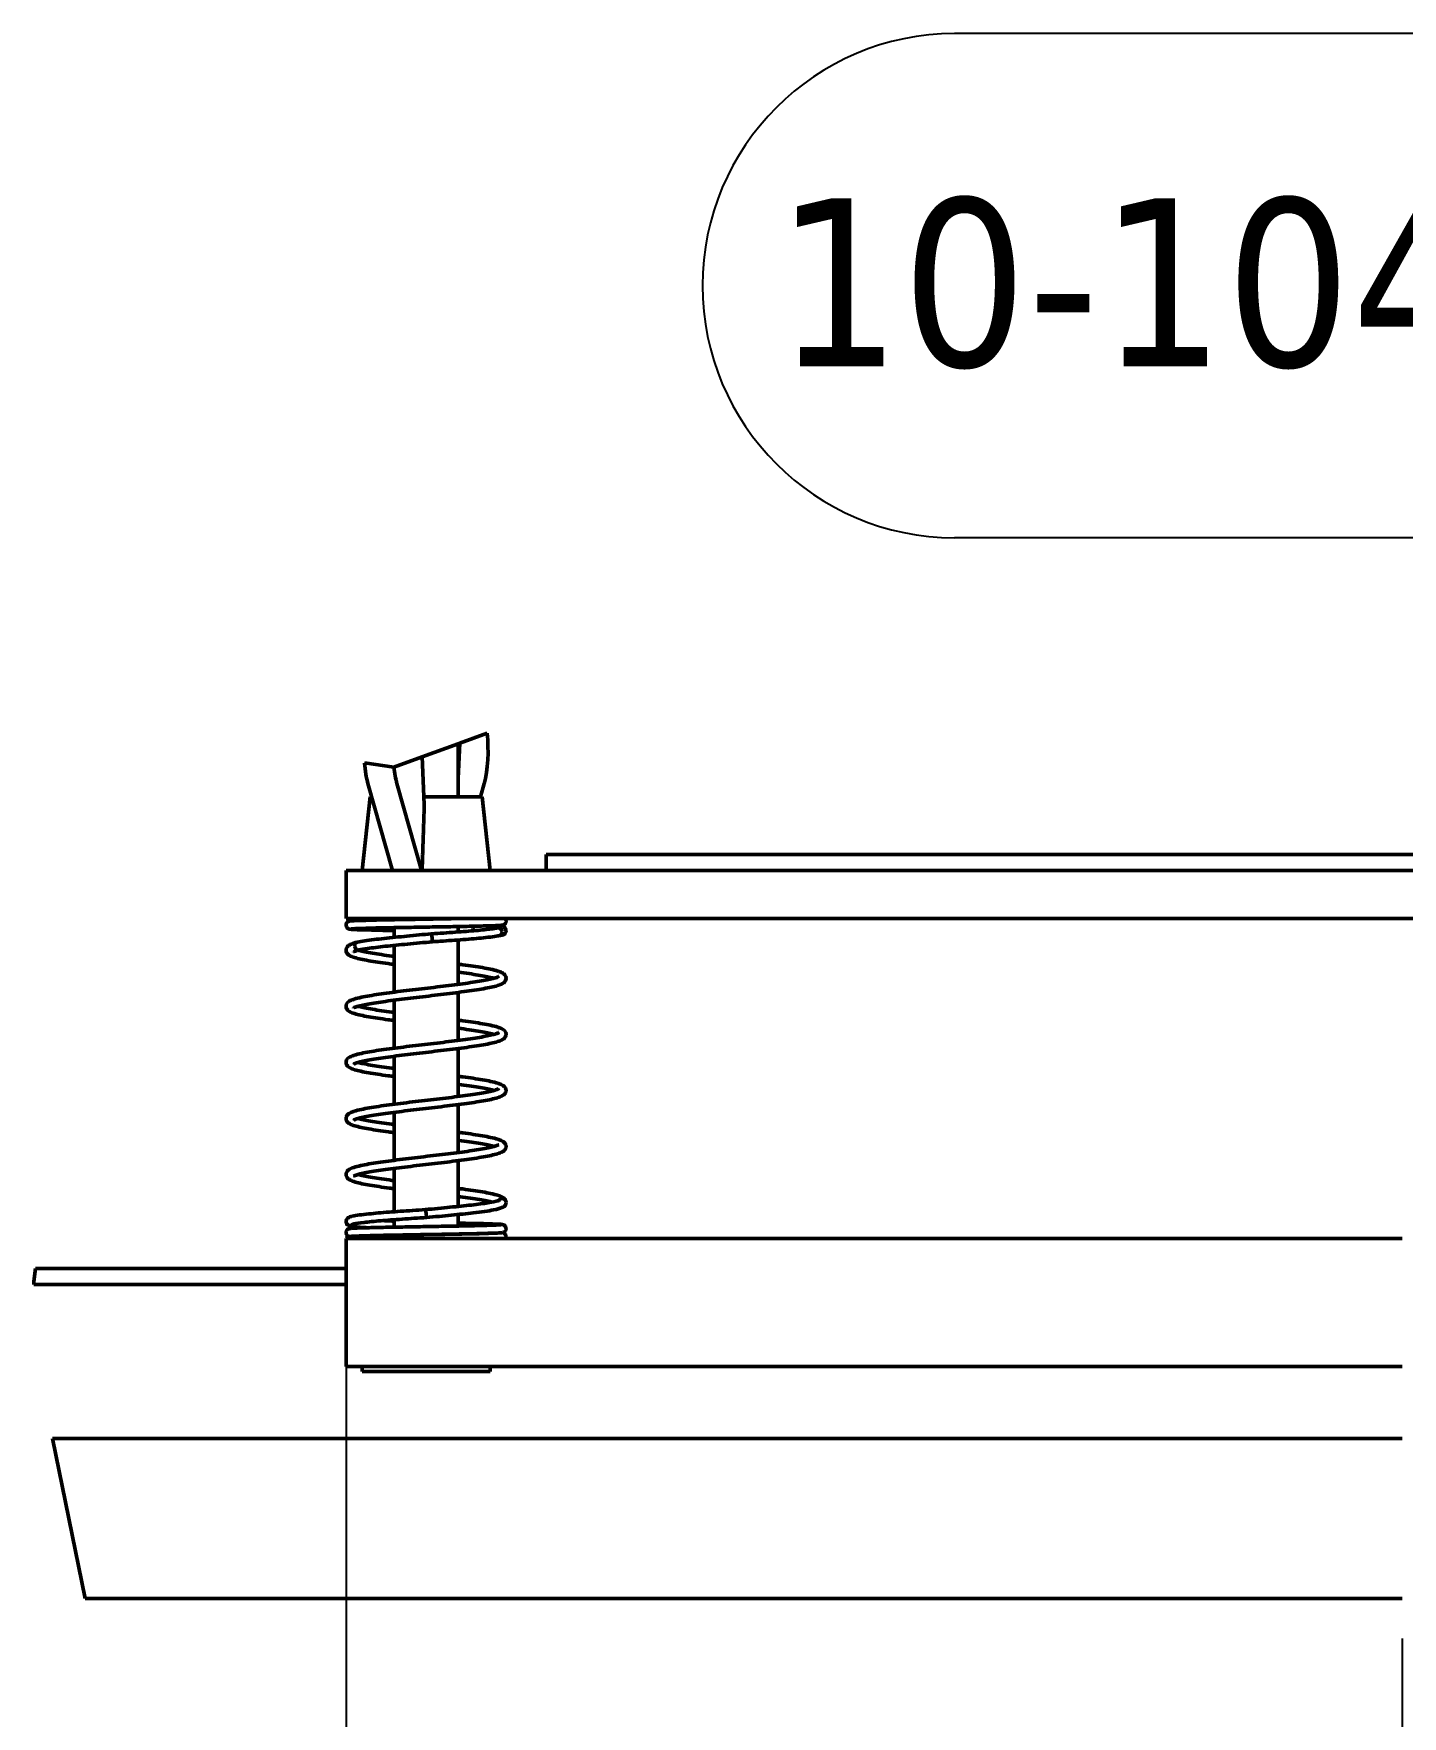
# Model space of a CAD drawing. Header units: millimetres. Extents: x -1346 to 2520, y -2365 to 1874.
# Drawn here: x 705.8 to 876.8, y 190.1 to 400.4 of the extents above; entities that cross this region are included whole.
import ezdxf

# ---------------------------------------------------------------- set-up
doc = ezdxf.new("R2010")
doc.units = ezdxf.units.MM
doc.header["$LTSCALE"] = 6
for name, color, linetype, lineweight in [('Break Line (ISO)', 7, 'Continuous', 50), ('Dimension (ISO)', 7, 'Continuous', 25), ('Symbol (ISO)', 7, 'Continuous', 25), ('Visible (ISO)', 7, 'Continuous', 50)]:
    doc.layers.add(name, color=color, linetype=linetype, lineweight=lineweight)
doc.styles.add('Note Text (ISO)', font='tahoma.ttf')
doc.dimstyles.new('Default (ISO)', dxfattribs={"dimscale": 6, "dimtxt": 3.5, "dimasz": 2.5, "dimexe": 3.175, "dimexo": 0, "dimgap": 0.762, "dimtad": 1, "dimrnd": 1e-08, "dimzin": 0, "dimtxsty": 'Note Text (ISO)', "dimcen": 0.09, "dimdle": 10, "dimclrd": 256, "dimclre": 256, "dimclrt": 256, "dimazin": 0, "dimtfac": 1.001486, "dimtmove": 0, "dimatfit": 3, "dimfxl": 1, "dimtolj": 1, "dimtzin": 0, "dimlwd": -1, "dimlwe": -1, "dimarcsym": 0})

# ---------------------------------------------------------------- blocks, each defined once
blk = doc.blocks.new('*D50')
at = {"layer": 'Defpoints', "color": 0, "transparency": 16777216}
for p in [(744.84, 233.82), (876.84, 199.82), (876.84, 140.86)]:
    blk.add_point(p, dxfattribs=at)
at = {"layer": 'Dimension (ISO)', "transparency": 16777216}
for p, q in [((744.84, 233.82), (744.84, 121.81)), ((876.84, 199.82), (876.84, 121.81)), ((759.84, 140.86), (861.84, 140.86))]:
    blk.add_line(p, q, dxfattribs=at)
for points in [[(759.84, 143.36), (759.84, 138.36), (744.84, 140.86)], [(861.84, 143.36), (861.84, 138.36), (876.84, 140.86)]]:
    blk.add_solid(points, dxfattribs=at)
at = {"layer": 'Dimension (ISO)', "transparency": 16777216, "insert": (796.14, 167.26), "char_height": 21, "attachment_point": 1, "style": 'Note Text (ISO)'}
blk.add_mtext('\\A1;66', dxfattribs=at)
blk = doc.blocks.new('Balloon25')
at = {"layer": 'Symbol (ISO)'}
for p, q in [((146.602, 66.738), (136.815, 66.738)), ((157.829, 42.926), (149.315, 57.003)), ((146.602, 56.238), (136.815, 56.238)), ((158.257, 43.185), (157.402, 42.667)), ((159.123, 40.787), (158.257, 43.185)), ((157.829, 42.926), (159.123, 40.787)), ((157.402, 42.667), (159.123, 40.787))]:
    blk.add_line(p, q, dxfattribs=at)
at = {"layer": 'Symbol (ISO)', "flags": 128}
blk.add_lwpolyline([(157.402, 42.667), (159.123, 40.787), (158.257, 43.185), (157.402, 42.667)], dxfattribs=at)
at = {"layer": 'Symbol (ISO)'}
for centre, start, end in [((136.815, 61.488), 90, 270), ((146.602, 61.488), 270, 90)]:
    blk.add_arc(centre, 5.25, start, end, dxfattribs=at)
blk.add_solid([(157.402, 42.667), (159.123, 40.787), (158.257, 43.185), (157.402, 42.667)], dxfattribs=at)
at = {"layer": 'Symbol (ISO)', "insert": (141.708, 61.525), "char_height": 3.5, "attachment_point": 5, "style": 'Note Text (ISO)'}
blk.add_mtext('10-1045', dxfattribs=at)

msp = doc.modelspace()

# ---------------------------------------------------------------- linework, layer by layer
at = {"layer": 'Break Line (ISO)'}
for p, q in [((758.84, 311.67), (754.34, 310.03)), ((758.84, 311.67), (759.05, 311.74)), ((759.05, 311.74), (762.47, 312.98)), ((750.81, 308.75), (747.15, 309.27)), ((750.83, 308.76), (754.34, 310.03)), ((750.83, 308.76), (750.81, 308.75)), ((705.81, 244.46), (706.05, 246.1)), ((705.84, 244.1), (705.81, 244.46)), ((708.18, 224.82), (712.25, 204.82))]:
    msp.add_line(p, q, dxfattribs=at)
at = {"layer": 'Visible (ISO)'}
for p, q in [((759.05, 311.74), (758.84, 307.33)), ((758.84, 305.02), (758.84, 311.67)), ((754.34, 310.03), (754.62, 304.06)), ((747.84, 305.02), (746.84, 295.82)), ((747.58, 306.69), (750.65, 295.82)), ((748.05, 305.02), (747.84, 305.02)), ((754.28, 295.82), (751.21, 306.69)), ((761.84, 305.02), (754.58, 305.02)), ((761.63, 305.02), (762.1, 306.69)), ((761.84, 305.02), (762.84, 295.82)), ((769.84, 297.82), (1008.49, 297.82)), ((769.84, 295.82), (769.84, 297.82)), ((744.84, 295.82), (1009.12, 295.82)), ((744.84, 289.82), (744.84, 295.82)), ((744.84, 289.82), (1011.01, 289.82)), ((750.84, 289.68), (750.84, 289.82)), ((750.84, 287.47), (750.84, 288.68)), ((758.84, 289.82), (758.84, 289.82)), ((758.84, 288.15), (758.84, 288.82)), ((750.84, 280.63), (750.84, 286.47)), ((758.84, 281.6), (758.84, 287.14)), ((758.84, 274.59), (758.84, 280.59)), ((750.84, 273.62), (750.84, 279.62)), ((758.84, 267.58), (758.84, 273.58)), ((750.84, 266.61), (750.84, 272.61)), ((750.84, 259.6), (750.84, 265.6)), ((758.84, 260.57), (758.84, 266.57)), ((758.84, 253.84), (758.84, 259.56)), ((750.84, 253.18), (750.84, 258.59)), ((754.84, 252.95), (754.78, 253.45)), ((754.9, 252.46), (754.84, 252.95)), ((758.84, 251.39), (758.84, 252.83)), ((750.84, 251.25), (750.84, 252.17)), ((758.84, 250.38), (758.84, 250.4)), ((744.84, 249.82), (876.84, 249.82)), ((744.84, 233.82), (744.84, 249.82)), ((750.84, 250.24), (750.84, 250.26)), ((744.84, 246.1), (706.05, 246.1)), ((705.84, 244.1), (744.84, 244.1)), ((744.84, 233.82), (876.84, 233.82)), ((746.84, 233.22), (746.84, 233.82)), ((762.84, 233.22), (762.84, 233.82)), ((762.84, 233.22), (746.84, 233.22)), ((876.84, 224.82), (708.18, 224.82)), ((876.84, 204.82), (712.25, 204.82))]:
    msp.add_line(p, q, dxfattribs=at)
for centre, major_axis, ratio, start_param, end_param in [((760.81, 310.82), (0, 6), 0.296638, 3.951376, 5.080563), ((748.87, 310.82), (0, -6), 0.296638, 4.973767, 5.473402), ((752.5, 310.82), (0, 6), 0.296638, 1.922123, 2.331809), ((750.55, 289.83), (0.065, 0.496), 0.44813, 1.643462, 1.958282), ((750.55, 288.82), (-0.065, -0.496), 0.44813, 0.050291, 0.050349), ((750.55, 289.83), (-0.065, -0.496), 0.44813, 1.318296, 1.615897), ((761.03, 288.64), (-0.076, -0.494), 0.647372, 4.81227, 5.559957), ((761.03, 288.64), (-0.076, -0.494), 0.647372, 4.339407, 4.81227), ((763.87, 288.17), (-0.176, 0.468), 0.943607, 4.371201, 6.141776), ((763.87, 288.17), (0.176, -0.468), 0.943607, 6.144804, 7.512794), ((746.36, 286.38), (-0.126, 0.484), 0.886332, 6.236728, 7.627333), ((746.36, 286.38), (0.126, -0.484), 0.886332, 4.485741, 6.235847), ((755.56, 287.42), (-0.058, 0.497), 0.074834, 4.703579, 6.281317), ((755.56, 287.42), (0.058, -0.497), 0.074834, 6.281318, 7.845172), ((764.34, 254.33), (0.5, 0), 0.993179, 0, 2.565829), ((745.34, 251.95), (-0.5, 0), 0.993179, 0, 2.381896)]:
    msp.add_ellipse(centre, major_axis=major_axis, ratio=ratio, start_param=start_param, end_param=end_param, dxfattribs=at)
msp.add_rational_spline([(754.62, 304.06), (754.5, 300.2), (754.35, 295.82)], [1.0004735734, 1.00211729304, 1], degree=2, dxfattribs=at)
for points, knots in [([(750.5, 288.33), (749.58, 288.34), (748.74, 288.36), (747.31, 288.4), (746.72, 288.41), (745.82, 288.45), (745.54, 288.46), (745.33, 288.49), (745.3, 288.49), (745.25, 288.5), (745.23, 288.51), (745.17, 288.53), (745.15, 288.54), (745.1, 288.56), (745.08, 288.57), (745.03, 288.61), (744.99, 288.64), (744.94, 288.71), (744.91, 288.75), (744.87, 288.84), (744.85, 288.89), (744.84, 288.99), (744.84, 289.05), (744.86, 289.16), (744.88, 289.21), (744.94, 289.3), (744.97, 289.34), (745.04, 289.4), (745.07, 289.42), (745.13, 289.45), (745.15, 289.46), (745.2, 289.48), (745.21, 289.49), (745.26, 289.5), (745.29, 289.5), (745.38, 289.52), (745.45, 289.53), (745.84, 289.55), (746.34, 289.57), (747.63, 289.61), (748.38, 289.63), (750.05, 289.67), (750.98, 289.68), (752.9, 289.72), (753.93, 289.73), (755.95, 289.77), (756.97, 289.79), (758.32, 289.81), (758.7, 289.82), (759.07, 289.82)], [0, 0, 0, 0, 0.15433, 0.15433, 0.306046, 0.306046, 0.458799, 0.458799, 0.480772, 0.480772, 0.497279, 0.497279, 0.505881, 0.505881, 0.511725, 0.511725, 0.519523, 0.519523, 0.527219, 0.527219, 0.535562, 0.535562, 0.544241, 0.544241, 0.552934, 0.552934, 0.56155, 0.56155, 0.569493, 0.569493, 0.577179, 0.577179, 0.586844, 0.586844, 0.606567, 0.606567, 0.665661, 0.665661, 0.845796, 0.845796, 1.002937, 1.002937, 1.154934, 1.154934, 1.306575, 1.306575, 1.458032, 1.458032, 1.520427, 1.520427, 1.520427, 1.520427]), ([(764.72, 289.82), (764.76, 289.79), (764.78, 289.74), (764.82, 289.64), (764.84, 289.59), (764.84, 289.48), (764.84, 289.43), (764.81, 289.32), (764.79, 289.27), (764.73, 289.18), (764.69, 289.15), (764.63, 289.09), (764.59, 289.07), (764.54, 289.04), (764.52, 289.04), (764.48, 289.02), (764.46, 289.01), (764.41, 289), (764.38, 289), (764.28, 288.98), (764.19, 288.97), (763.9, 288.96), (763.66, 288.94), (762.88, 288.91), (762.22, 288.9), (760.72, 288.86), (759.86, 288.84), (758.03, 288.81), (757.04, 288.79), (755.03, 288.76), (753.99, 288.74), (752.01, 288.71), (751.04, 288.69), (749.29, 288.66), (748.48, 288.64), (747.13, 288.6), (746.57, 288.59), (745.97, 288.56), (745.81, 288.55), (745.6, 288.54), (745.53, 288.53), (745.48, 288.53), (745.47, 288.53), (745.47, 288.53)], [0, 0, 0, 0, 0.008425, 0.008425, 0.016801, 0.016801, 0.025493, 0.025493, 0.034185, 0.034185, 0.042751, 0.042751, 0.05051, 0.05051, 0.057905, 0.057905, 0.068325, 0.068325, 0.0905, 0.0905, 0.15698, 0.15698, 0.257133, 0.257133, 0.418164, 0.418164, 0.570717, 0.570717, 0.722485, 0.722485, 0.874007, 0.874007, 1.025388, 1.025388, 1.176618, 1.176618, 1.32754, 1.32754, 1.401589, 1.401589, 1.459698, 1.459698, 1.479318, 1.479318, 1.479318, 1.479318]), ([(755.5, 287.91), (756.52, 287.98), (757.55, 288.05), (759.43, 288.19), (760.3, 288.26), (761.81, 288.39), (762.46, 288.46), (763.29, 288.57), (763.56, 288.61), (763.75, 288.65)], [0, 0, 0, 0, 0.154617, 0.154617, 0.3061472, 0.3061472, 0.456894, 0.456894, 0.5567375, 0.5567375, 0.5567375, 0.5567375]), ([(763.68, 288.95), (763.91, 288.92), (764.09, 288.89), (764.31, 288.85), (764.38, 288.83), (764.5, 288.79), (764.56, 288.77), (764.66, 288.68), (764.69, 288.66), (764.74, 288.6), (764.77, 288.57), (764.82, 288.46), (764.84, 288.39), (764.84, 288.26), (764.83, 288.19), (764.79, 288.07), (764.76, 288.01), (764.69, 287.93), (764.66, 287.9), (764.59, 287.84), (764.55, 287.82), (764.47, 287.78), (764.42, 287.77), (764.26, 287.72), (764.13, 287.7), (763.96, 287.68)], [0.2214052, 0.2214052, 0.2214052, 0.2214052, 0.3095684, 0.3095684, 0.3526625, 0.3526625, 0.3851311, 0.3851311, 0.3944366, 0.3944366, 0.4042261, 0.4042261, 0.4178715, 0.4178715, 0.4304957, 0.4304957, 0.443168, 0.443168, 0.4562148, 0.4562148, 0.4722526, 0.4722526, 0.5014347, 0.5014347, 0.5785705, 0.5785705, 0.5785705, 0.5785705]), ([(763.79, 288.66), (763.92, 288.68), (764.02, 288.7), (764.09, 288.71), (764.11, 288.72), (764.11, 288.72)], [0, 0, 0, 0, 0.06724242, 0.06724242, 0.09310634, 0.09310634, 0.09310634, 0.09310634]), ([(750.84, 284.09), (750.59, 284.12), (750.34, 284.16), (749.64, 284.25), (749.21, 284.31), (748.4, 284.43), (748.02, 284.49), (747.32, 284.62), (746.99, 284.68), (746.4, 284.81), (746.14, 284.88), (745.66, 285.02), (745.46, 285.1), (745.17, 285.27), (745.07, 285.34), (744.93, 285.53), (744.88, 285.61), (744.83, 285.85), (744.85, 286.01), (744.96, 286.26), (745.04, 286.34), (745.23, 286.5), (745.34, 286.56), (745.68, 286.71), (745.93, 286.79), (746.24, 286.87)], [27.130733, 27.130733, 27.130733, 27.130733, 27.218866, 27.218866, 27.381413, 27.381413, 27.545061, 27.545061, 27.710939, 27.710939, 27.882333, 27.882333, 28.072794, 28.072794, 28.185218, 28.185218, 28.247277, 28.247277, 28.326982, 28.326982, 28.417348, 28.417348, 28.537787, 28.537787, 28.742452, 28.742452, 28.742452, 28.742452]), ([(746.26, 286.87), (746.79, 286.98), (747.5, 287.09), (749.12, 287.29), (750.03, 287.39), (751.94, 287.58), (752.96, 287.68), (754.48, 287.82), (754.99, 287.87), (755.5, 287.91)], [0, 0, 0, 0, 0.1713291, 0.1713291, 0.3308499, 0.3308499, 0.4852635, 0.4852635, 0.5614455, 0.5614455, 0.5614455, 0.5614455]), ([(755.61, 286.92), (754.59, 286.82), (753.53, 286.73), (751.55, 286.54), (750.6, 286.45), (748.91, 286.26), (748.14, 286.17), (747.11, 286.01), (746.75, 285.95), (746.47, 285.9)], [0, 0, 0, 0, 0.1555268, 0.1555268, 0.3078696, 0.3078696, 0.4594052, 0.4594052, 0.5579748, 0.5579748, 0.5579748, 0.5579748]), ([(763.98, 287.68), (763.54, 287.59), (762.87, 287.5), (761.29, 287.34), (760.43, 287.26), (758.58, 287.12), (757.59, 287.05), (756.27, 286.96), (755.94, 286.94), (755.61, 286.92)], [0, 0, 0, 0, 0.1944672, 0.1944672, 0.3571737, 0.3571737, 0.5108808, 0.5108808, 0.5601082, 0.5601082, 0.5601082, 0.5601082]), ([(745.76, 285.64), (745.76, 285.63), (745.79, 285.66), (745.92, 285.72), (746.01, 285.76), (746.22, 285.83), (746.34, 285.86), (746.48, 285.9)], [28.4150393, 28.4150393, 28.4150393, 28.4150393, 28.5300865, 28.5300865, 28.6362692, 28.6362692, 28.7399458, 28.7399458, 28.7399458, 28.7399458]), ([(745.76, 278.63), (745.76, 278.63), (745.79, 278.66), (745.92, 278.72), (746.01, 278.75), (746.26, 278.83), (746.43, 278.88), (746.84, 278.98), (747.09, 279.03), (747.66, 279.14), (747.98, 279.2), (748.68, 279.32), (749.07, 279.37), (749.88, 279.49), (750.32, 279.55), (751.22, 279.67), (751.7, 279.73), (752.67, 279.85), (753.16, 279.91), (754.17, 280.02), (754.68, 280.08), (755.7, 280.2), (756.21, 280.26), (757.21, 280.38), (757.71, 280.44), (758.67, 280.56), (759.14, 280.63), (760.04, 280.75), (760.47, 280.81), (761.28, 280.93), (761.66, 280.99), (762.37, 281.12), (762.69, 281.18), (763.28, 281.31), (763.54, 281.37), (764.02, 281.52), (764.22, 281.6), (764.51, 281.76), (764.61, 281.83), (764.75, 282.02), (764.8, 282.11), (764.86, 282.35), (764.84, 282.51), (764.73, 282.75), (764.64, 282.84), (764.45, 282.99), (764.34, 283.05), (764.09, 283.16), (763.96, 283.21), (763.55, 283.34), (763.26, 283.42), (762.61, 283.55), (762.27, 283.62), (761.54, 283.75), (761.15, 283.81), (760.32, 283.93), (759.88, 283.99), (759.23, 284.08), (759.04, 284.1), (758.84, 284.13)], [22.131854, 22.131854, 22.131854, 22.131854, 22.246901, 22.246901, 22.357132, 22.357132, 22.4917, 22.4917, 22.640018, 22.640018, 22.794705, 22.794705, 22.952342, 22.952342, 23.111461, 23.111461, 23.271409, 23.271409, 23.431875, 23.431875, 23.592715, 23.592715, 23.753874, 23.753874, 23.915366, 23.915366, 24.077279, 24.077279, 24.239826, 24.239826, 24.403474, 24.403474, 24.569352, 24.569352, 24.740746, 24.740746, 24.931208, 24.931208, 25.043628, 25.043628, 25.105685, 25.105685, 25.18539, 25.18539, 25.275757, 25.275757, 25.396197, 25.396197, 25.515888, 25.515888, 25.708306, 25.708306, 25.879073, 25.879073, 26.044628, 26.044628, 26.208108, 26.208108, 26.276342, 26.276342, 26.276342, 26.276342]), ([(750.84, 285.1), (750.75, 285.11), (750.67, 285.12), (750.13, 285.19), (749.7, 285.25), (748.89, 285.37), (748.51, 285.43), (747.82, 285.54), (747.5, 285.6), (746.94, 285.71), (746.7, 285.77), (746.44, 285.84), (746.39, 285.85), (746.35, 285.86)], [27.1456303, 27.1456303, 27.1456303, 27.1456303, 27.1761766, 27.1761766, 27.3360329, 27.3360329, 27.4949909, 27.4949909, 27.6522975, 27.6522975, 27.8061917, 27.8061917, 27.842655, 27.842655, 27.842655, 27.842655]), ([(750.84, 277.08), (750.59, 277.12), (750.34, 277.15), (749.64, 277.24), (749.21, 277.3), (748.4, 277.43), (748.02, 277.49), (747.32, 277.61), (746.99, 277.67), (746.4, 277.8), (746.14, 277.87), (745.66, 278.02), (745.46, 278.09), (745.17, 278.26), (745.07, 278.33), (744.93, 278.52), (744.88, 278.61), (744.83, 278.85), (744.85, 279), (744.96, 279.25), (745.04, 279.33), (745.23, 279.49), (745.34, 279.55), (745.59, 279.66), (745.72, 279.71), (746.13, 279.84), (746.42, 279.91), (747.07, 280.05), (747.41, 280.12), (748.14, 280.24), (748.53, 280.3), (749.36, 280.43), (749.8, 280.49), (750.71, 280.61), (751.19, 280.67), (752.16, 280.79), (752.66, 280.85), (753.67, 280.97), (754.18, 281.03), (755.2, 281.15), (755.71, 281.21), (756.72, 281.33), (757.21, 281.39), (758.18, 281.51), (758.65, 281.57), (759.55, 281.69), (759.98, 281.75), (760.79, 281.87), (761.17, 281.92), (761.86, 282.04), (762.18, 282.1), (762.74, 282.21), (762.98, 282.27), (763.39, 282.37), (763.55, 282.42), (763.79, 282.51), (763.86, 282.55), (763.92, 282.58), (763.93, 282.59), (763.93, 282.59)], [20.847548, 20.847548, 20.847548, 20.847548, 20.935632, 20.935632, 21.098179, 21.098179, 21.261826, 21.261826, 21.427703, 21.427703, 21.599094, 21.599094, 21.789544, 21.789544, 21.902013, 21.902013, 21.964084, 21.964084, 22.043791, 22.043791, 22.134155, 22.134155, 22.254581, 22.254581, 22.374277, 22.374277, 22.566699, 22.566699, 22.737467, 22.737467, 22.903022, 22.903022, 23.066503, 23.066503, 23.228954, 23.228954, 23.390806, 23.390806, 23.552252, 23.552252, 23.713369, 23.713369, 23.874164, 23.874164, 24.034571, 24.034571, 24.194428, 24.194428, 24.353386, 24.353386, 24.510693, 24.510693, 24.664587, 24.664587, 24.810589, 24.810589, 24.937389, 24.937389, 24.992036, 24.992036, 24.992036, 24.992036]), ([(763.33, 282.36), (763.25, 282.38), (763.16, 282.41), (762.84, 282.48), (762.59, 282.54), (762.02, 282.65), (761.7, 282.7), (761, 282.82), (760.62, 282.88), (759.8, 282.99), (759.36, 283.05), (758.89, 283.11), (758.86, 283.12), (758.84, 283.12)], [25.5644276, 25.5644276, 25.5644276, 25.5644276, 25.6332877, 25.6332877, 25.7816053, 25.7816053, 25.9362924, 25.9362924, 26.0939288, 26.0939288, 26.2530486, 26.2530486, 26.261445, 26.261445, 26.261445, 26.261445]), ([(750.84, 278.09), (750.75, 278.1), (750.67, 278.11), (750.13, 278.18), (749.7, 278.24), (748.89, 278.36), (748.51, 278.42), (747.82, 278.54), (747.5, 278.59), (746.94, 278.71), (746.7, 278.76), (746.44, 278.83), (746.39, 278.84), (746.35, 278.85)], [20.862445, 20.862445, 20.862445, 20.862445, 20.8929917, 20.8929917, 21.052848, 21.052848, 21.2118061, 21.2118061, 21.3691127, 21.3691127, 21.5230069, 21.5230069, 21.5594614, 21.5594614, 21.5594614, 21.5594614]), ([(750.84, 270.08), (750.59, 270.11), (750.34, 270.14), (749.65, 270.23), (749.22, 270.3), (748.41, 270.42), (748.02, 270.48), (747.32, 270.6), (746.99, 270.67), (746.41, 270.8), (746.14, 270.86), (745.67, 271.01), (745.46, 271.08), (745.18, 271.25), (745.07, 271.32), (744.93, 271.51), (744.88, 271.6), (744.83, 271.84), (744.85, 271.99), (744.96, 272.24), (745.04, 272.33), (745.23, 272.48), (745.34, 272.54), (745.59, 272.65), (745.72, 272.7), (746.13, 272.83), (746.42, 272.9), (747.07, 273.04), (747.41, 273.11), (748.14, 273.23), (748.53, 273.3), (749.36, 273.42), (749.8, 273.48), (750.71, 273.6), (751.19, 273.66), (752.16, 273.78), (752.66, 273.84), (753.67, 273.96), (754.18, 274.02), (755.2, 274.14), (755.71, 274.2), (756.72, 274.32), (757.21, 274.38), (758.18, 274.5), (758.65, 274.56), (759.55, 274.68), (759.98, 274.74), (760.79, 274.86), (761.17, 274.92), (761.86, 275.03), (762.18, 275.09), (762.74, 275.2), (762.98, 275.26), (763.39, 275.36), (763.55, 275.41), (763.79, 275.5), (763.86, 275.54), (763.92, 275.57), (763.93, 275.58), (763.93, 275.58)], [14.564363, 14.564363, 14.564363, 14.564363, 14.65195, 14.65195, 14.814494, 14.814494, 14.978137, 14.978137, 15.144004, 15.144004, 15.315368, 15.315368, 15.505703, 15.505703, 15.618615, 15.618615, 15.680827, 15.680827, 15.760553, 15.760553, 15.850885, 15.850885, 15.971178, 15.971178, 16.090924, 16.090924, 16.283385, 16.283385, 16.454159, 16.454159, 16.619716, 16.619716, 16.783198, 16.783198, 16.94565, 16.94565, 17.107502, 17.107502, 17.268948, 17.268948, 17.430066, 17.430066, 17.590861, 17.590861, 17.751268, 17.751268, 17.911125, 17.911125, 18.070084, 18.070084, 18.227393, 18.227393, 18.381291, 18.381291, 18.527301, 18.527301, 18.654122, 18.654122, 18.708851, 18.708851, 18.708851, 18.708851]), ([(745.76, 271.62), (745.76, 271.62), (745.79, 271.65), (745.92, 271.71), (746.01, 271.74), (746.26, 271.82), (746.43, 271.87), (746.84, 271.97), (747.09, 272.03), (747.66, 272.14), (747.98, 272.19), (748.68, 272.31), (749.07, 272.37), (749.88, 272.48), (750.32, 272.54), (751.22, 272.66), (751.7, 272.72), (752.67, 272.84), (753.16, 272.9), (754.17, 273.02), (754.68, 273.08), (755.7, 273.2), (756.21, 273.26), (757.21, 273.38), (757.71, 273.44), (758.67, 273.56), (759.14, 273.62), (760.04, 273.74), (760.47, 273.8), (761.28, 273.92), (761.66, 273.98), (762.37, 274.11), (762.69, 274.17), (763.28, 274.3), (763.54, 274.37), (764.02, 274.51), (764.22, 274.59), (764.51, 274.76), (764.61, 274.83), (764.75, 275.02), (764.8, 275.1), (764.86, 275.34), (764.84, 275.5), (764.73, 275.74), (764.64, 275.83), (764.45, 275.98), (764.34, 276.04), (764.09, 276.16), (763.96, 276.21), (763.55, 276.33), (763.26, 276.41), (762.61, 276.55), (762.27, 276.61), (761.54, 276.74), (761.15, 276.8), (760.32, 276.92), (759.88, 276.98), (759.23, 277.07), (759.04, 277.1), (758.84, 277.12)], [15.848669, 15.848669, 15.848669, 15.848669, 15.963717, 15.963717, 16.073948, 16.073948, 16.208516, 16.208516, 16.356834, 16.356834, 16.511522, 16.511522, 16.669158, 16.669158, 16.828278, 16.828278, 16.988226, 16.988226, 17.148692, 17.148692, 17.309531, 17.309531, 17.47069, 17.47069, 17.632182, 17.632182, 17.794096, 17.794096, 17.956643, 17.956643, 18.120291, 18.120291, 18.286169, 18.286169, 18.457563, 18.457563, 18.648025, 18.648025, 18.760444, 18.760444, 18.8225, 18.8225, 18.902205, 18.902205, 18.992572, 18.992572, 19.113013, 19.113013, 19.232703, 19.232703, 19.425121, 19.425121, 19.595888, 19.595888, 19.761443, 19.761443, 19.924923, 19.924923, 19.993156, 19.993156, 19.993156, 19.993156]), ([(763.33, 275.35), (763.25, 275.37), (763.16, 275.4), (762.84, 275.48), (762.59, 275.53), (762.03, 275.64), (761.7, 275.7), (761, 275.81), (760.62, 275.87), (759.8, 275.99), (759.36, 276.05), (758.89, 276.11), (758.86, 276.11), (758.84, 276.11)], [19.2812424, 19.2812424, 19.2812424, 19.2812424, 19.3500593, 19.3500593, 19.4983741, 19.4983741, 19.6530599, 19.6530599, 19.8106958, 19.8106958, 19.9698153, 19.9698153, 19.9782597, 19.9782597, 19.9782597, 19.9782597]), ([(750.84, 271.08), (750.75, 271.1), (750.67, 271.11), (750.13, 271.18), (749.7, 271.24), (748.89, 271.35), (748.51, 271.41), (747.82, 271.53), (747.5, 271.59), (746.94, 271.7), (746.7, 271.75), (746.44, 271.82), (746.39, 271.83), (746.35, 271.85)], [14.5792597, 14.5792597, 14.5792597, 14.5792597, 14.6098111, 14.6098111, 14.7696674, 14.7696674, 14.9286254, 14.9286254, 15.085932, 15.085932, 15.239826, 15.239826, 15.2762761, 15.2762761, 15.2762761, 15.2762761]), ([(745.76, 264.61), (745.76, 264.61), (745.79, 264.64), (745.92, 264.7), (746.01, 264.74), (746.26, 264.82), (746.43, 264.86), (746.84, 264.96), (747.09, 265.02), (747.66, 265.13), (747.98, 265.19), (748.68, 265.3), (749.07, 265.36), (749.88, 265.48), (750.32, 265.53), (751.22, 265.65), (751.7, 265.71), (752.67, 265.83), (753.16, 265.89), (754.17, 266.01), (754.68, 266.07), (755.7, 266.19), (756.21, 266.25), (757.22, 266.37), (757.71, 266.43), (758.67, 266.55), (759.14, 266.61), (760.04, 266.73), (760.47, 266.79), (761.28, 266.91), (761.66, 266.98), (762.37, 267.1), (762.69, 267.16), (763.28, 267.29), (763.54, 267.36), (764.02, 267.51), (764.22, 267.58), (764.51, 267.75), (764.61, 267.82), (764.75, 268.01), (764.8, 268.1), (764.86, 268.34), (764.84, 268.49), (764.73, 268.74), (764.64, 268.82), (764.45, 268.98), (764.34, 269.04), (764.09, 269.15), (763.96, 269.2), (763.55, 269.33), (763.26, 269.4), (762.61, 269.54), (762.27, 269.6), (761.54, 269.73), (761.15, 269.79), (760.32, 269.92), (759.88, 269.98), (759.23, 270.06), (759.04, 270.09), (758.84, 270.11)], [9.565483, 9.565483, 9.565483, 9.565483, 9.680544, 9.680544, 9.790778, 9.790778, 9.925349, 9.925349, 10.073668, 10.073668, 10.228356, 10.228356, 10.385993, 10.385993, 10.545113, 10.545113, 10.70506, 10.70506, 10.865527, 10.865527, 11.026366, 11.026366, 11.187525, 11.187525, 11.349017, 11.349017, 11.510931, 11.510931, 11.673478, 11.673478, 11.837126, 11.837126, 12.003004, 12.003004, 12.1744, 12.1744, 12.364867, 12.364867, 12.477267, 12.477267, 12.539317, 12.539317, 12.619022, 12.619022, 12.70939, 12.70939, 12.829836, 12.829836, 12.949525, 12.949525, 13.141941, 13.141941, 13.312708, 13.312708, 13.478262, 13.478262, 13.641743, 13.641743, 13.709971, 13.709971, 13.709971, 13.709971]), ([(750.84, 263.07), (750.6, 263.1), (750.36, 263.13), (749.68, 263.22), (749.25, 263.28), (748.44, 263.4), (748.06, 263.47), (747.35, 263.59), (747.02, 263.65), (746.43, 263.78), (746.16, 263.85), (745.68, 263.99), (745.48, 264.07), (745.19, 264.24), (745.08, 264.31), (744.93, 264.5), (744.88, 264.59), (744.83, 264.83), (744.84, 264.98), (744.95, 265.23), (745.04, 265.32), (745.22, 265.47), (745.33, 265.53), (745.58, 265.64), (745.72, 265.69), (746.12, 265.82), (746.42, 265.89), (747.06, 266.03), (747.4, 266.1), (748.13, 266.23), (748.52, 266.29), (749.35, 266.41), (749.79, 266.47), (750.7, 266.59), (751.17, 266.65), (752.15, 266.77), (752.65, 266.84), (753.66, 266.96), (754.17, 267.02), (755.19, 267.14), (755.7, 267.2), (756.71, 267.31), (757.2, 267.37), (758.17, 267.49), (758.64, 267.55), (759.54, 267.67), (759.97, 267.73), (760.78, 267.85), (761.16, 267.91), (761.85, 268.02), (762.17, 268.08), (762.73, 268.19), (762.98, 268.25), (763.39, 268.36), (763.55, 268.41), (763.78, 268.49), (763.86, 268.53), (763.92, 268.56), (763.93, 268.57), (763.93, 268.57)], [8.281178, 8.281178, 8.281178, 8.281178, 8.364305, 8.364305, 8.526827, 8.526827, 8.690429, 8.690429, 8.856208, 8.856208, 9.027329, 9.027329, 9.216664, 9.216664, 9.333143, 9.333143, 9.396904, 9.396904, 9.476826, 9.476826, 9.566839, 9.566839, 9.685785, 9.685785, 9.80603, 9.80603, 9.998888, 9.998888, 10.169728, 10.169728, 10.335307, 10.335307, 10.498799, 10.498799, 10.661257, 10.661257, 10.823113, 10.823113, 10.984561, 10.984561, 11.145682, 11.145682, 11.306479, 11.306479, 11.46689, 11.46689, 11.626752, 11.626752, 11.78572, 11.78572, 11.943045, 11.943045, 12.09698, 12.09698, 12.243079, 12.243079, 12.37011, 12.37011, 12.425665, 12.425665, 12.425665, 12.425665]), ([(763.33, 268.34), (763.25, 268.37), (763.16, 268.39), (762.84, 268.47), (762.6, 268.52), (762.03, 268.63), (761.71, 268.69), (761, 268.8), (760.62, 268.86), (759.8, 268.98), (759.37, 269.04), (758.89, 269.1), (758.87, 269.1), (758.84, 269.11)], [12.9980576, 12.9980576, 12.9980576, 12.9980576, 13.0664356, 13.0664356, 13.2147221, 13.2147221, 13.3693951, 13.3693951, 13.5270247, 13.5270247, 13.6861409, 13.6861409, 13.6950744, 13.6950744, 13.6950744, 13.6950744]), ([(745.76, 257.61), (745.76, 257.6), (745.79, 257.63), (745.92, 257.69), (746.01, 257.73), (746.26, 257.81), (746.43, 257.86), (746.84, 257.96), (747.09, 258.01), (747.66, 258.12), (747.98, 258.18), (748.68, 258.29), (749.07, 258.35), (749.88, 258.47), (750.32, 258.53), (751.23, 258.65), (751.7, 258.7), (752.67, 258.82), (753.17, 258.88), (754.17, 259), (754.68, 259.06), (755.7, 259.18), (756.21, 259.24), (757.22, 259.36), (757.71, 259.42), (758.68, 259.54), (759.14, 259.6), (760.04, 259.72), (760.47, 259.78), (761.28, 259.91), (761.66, 259.97), (762.37, 260.09), (762.69, 260.16), (763.28, 260.29), (763.54, 260.35), (764.02, 260.5), (764.22, 260.57), (764.51, 260.74), (764.61, 260.81), (764.75, 261), (764.8, 261.09), (764.86, 261.33), (764.84, 261.48), (764.73, 261.73), (764.64, 261.82), (764.45, 261.97), (764.34, 262.03), (764.09, 262.14), (763.96, 262.19), (763.55, 262.32), (763.26, 262.39), (762.61, 262.53), (762.27, 262.6), (761.54, 262.72), (761.15, 262.79), (760.32, 262.91), (759.88, 262.97), (759.23, 263.06), (759.04, 263.08), (758.84, 263.11)], [3.282298, 3.282298, 3.282298, 3.282298, 3.397483, 3.397483, 3.507755, 3.507755, 3.64235, 3.64235, 3.790682, 3.790682, 3.945375, 3.945375, 4.103014, 4.103014, 4.262136, 4.262136, 4.422084, 4.422084, 4.582551, 4.582551, 4.743391, 4.743391, 4.90455, 4.90455, 5.066043, 5.066043, 5.227957, 5.227957, 5.390505, 5.390505, 5.554155, 5.554155, 5.720038, 5.720038, 5.891445, 5.891445, 6.081961, 6.081961, 6.194169, 6.194169, 6.256162, 6.256162, 6.335858, 6.335858, 6.42624, 6.42624, 6.546741, 6.546741, 6.666409, 6.666409, 6.858809, 6.858809, 7.029574, 7.029574, 7.195127, 7.195127, 7.358607, 7.358607, 7.426786, 7.426786, 7.426786, 7.426786]), ([(750.84, 264.08), (750.75, 264.09), (750.67, 264.1), (750.13, 264.17), (749.7, 264.23), (748.89, 264.35), (748.51, 264.41), (747.82, 264.52), (747.5, 264.58), (746.94, 264.69), (746.7, 264.75), (746.44, 264.81), (746.39, 264.83), (746.35, 264.84)], [8.2960744, 8.2960744, 8.2960744, 8.2960744, 8.3266746, 8.3266746, 8.4865307, 8.4865307, 8.6454883, 8.6454883, 8.8027942, 8.8027942, 8.9566867, 8.9566867, 8.9930908, 8.9930908, 8.9930908, 8.9930908]), ([(750.84, 256.06), (750.65, 256.08), (750.47, 256.11), (749.83, 256.19), (749.39, 256.25), (748.57, 256.38), (748.18, 256.44), (747.46, 256.56), (747.13, 256.62), (746.52, 256.75), (746.25, 256.82), (745.76, 256.96), (745.55, 257.04), (745.24, 257.19), (745.13, 257.26), (744.96, 257.45), (744.9, 257.54), (744.83, 257.8), (744.84, 257.96), (744.95, 258.21), (745.03, 258.3), (745.31, 258.54), (745.53, 258.62), (746.06, 258.8), (746.35, 258.87), (747, 259.01), (747.33, 259.08), (748.06, 259.21), (748.44, 259.27), (749.27, 259.39), (749.7, 259.45), (750.61, 259.57), (751.08, 259.63), (752.05, 259.76), (752.55, 259.82), (753.56, 259.94), (754.07, 260), (755.09, 260.12), (755.6, 260.18), (756.61, 260.3), (757.1, 260.36), (758.07, 260.47), (758.55, 260.53), (759.45, 260.65), (759.89, 260.71), (760.7, 260.83), (761.08, 260.89), (761.79, 261), (762.11, 261.06), (762.68, 261.18), (762.93, 261.23), (763.35, 261.34), (763.52, 261.39), (763.77, 261.48), (763.85, 261.52), (763.91, 261.55), (763.93, 261.56), (763.93, 261.56)], [1.997992, 1.997992, 1.997992, 1.997992, 2.063075, 2.063075, 2.225511, 2.225511, 2.388957, 2.388957, 2.554399, 2.554399, 2.724614, 2.724614, 2.910342, 2.910342, 3.033768, 3.033768, 3.110565, 3.110565, 3.191392, 3.191392, 3.280135, 3.280135, 3.507303, 3.507303, 3.704085, 3.704085, 3.875527, 3.875527, 4.041314, 4.041314, 4.2049, 4.2049, 4.367409, 4.367409, 4.529297, 4.529297, 4.690769, 4.690769, 4.85191, 4.85191, 5.01273, 5.01273, 5.17317, 5.17317, 5.333075, 5.333075, 5.492119, 5.492119, 5.64959, 5.64959, 5.80384, 5.80384, 5.950695, 5.950695, 6.079529, 6.079529, 6.14248, 6.14248, 6.14248, 6.14248]), ([(763.33, 261.34), (763.25, 261.36), (763.17, 261.38), (762.86, 261.46), (762.62, 261.51), (762.05, 261.62), (761.73, 261.68), (761.03, 261.79), (760.65, 261.85), (759.84, 261.97), (759.41, 262.02), (758.92, 262.09), (758.88, 262.09), (758.84, 262.1)], [6.714876, 6.714876, 6.714876, 6.714876, 6.7793214, 6.7793214, 6.9273505, 6.9273505, 7.0819069, 7.0819069, 7.2394804, 7.2394804, 7.3985667, 7.3985667, 7.4118891, 7.4118891, 7.4118891, 7.4118891]), ([(750.84, 257.07), (750.75, 257.08), (750.66, 257.09), (750.13, 257.16), (749.7, 257.22), (748.89, 257.34), (748.51, 257.4), (747.82, 257.51), (747.5, 257.57), (746.94, 257.68), (746.69, 257.74), (746.44, 257.81), (746.39, 257.82), (746.35, 257.83)], [2.0128891, 2.0128891, 2.0128891, 2.0128891, 2.043999, 2.043999, 2.2038529, 2.2038529, 2.3628068, 2.3628068, 2.5201054, 2.5201054, 2.6739821, 2.6739821, 2.7099059, 2.7099059, 2.7099059, 2.7099059]), ([(754.78, 253.45), (755.81, 253.54), (756.86, 253.64), (758.79, 253.83), (759.71, 253.92), (761.31, 254.11), (762.02, 254.2), (763.13, 254.38), (763.56, 254.48), (763.9, 254.59), (763.97, 254.62), (763.97, 254.62), (763.97, 254.62), (763.97, 254.62)], [0, 0, 0, 0, 0.1553574, 0.1553574, 0.3075244, 0.3075244, 0.4587603, 0.4587603, 0.6074731, 0.6074731, 0.6727884, 0.6727884, 0.6754456, 0.6754456, 0.6754456, 0.6754456]), ([(764.84, 254.33), (764.84, 254.46), (764.79, 254.59), (764.65, 254.82), (764.55, 254.89), (764.26, 255.07), (764.06, 255.15), (763.55, 255.31), (763.25, 255.39), (762.61, 255.52), (762.27, 255.59), (761.54, 255.72), (761.14, 255.78), (760.31, 255.9), (759.88, 255.96), (759.23, 256.05), (759.04, 256.07), (758.84, 256.1)], [0, 0, 0, 0, 0.076276, 0.076276, 0.185424, 0.185424, 0.38395, 0.38395, 0.576184, 0.576184, 0.746921, 0.746921, 0.912464, 0.912464, 1.07594, 1.07594, 1.1436, 1.1436, 1.1436, 1.1436]), ([(763.11, 254.39), (762.91, 254.44), (762.69, 254.49), (762.15, 254.59), (761.84, 254.65), (761.16, 254.76), (760.78, 254.82), (759.98, 254.94), (759.55, 255), (759.02, 255.07), (758.93, 255.08), (758.84, 255.09)], [0.4876367, 0.4876367, 0.4876367, 0.4876367, 0.6272716, 0.6272716, 0.7813297, 0.7813297, 0.9386647, 0.9386647, 1.0976254, 1.0976254, 1.1287036, 1.1287036, 1.1287036, 1.1287036]), ([(744.84, 251.95), (744.84, 251.96), (744.84, 251.97), (744.84, 252), (744.85, 252.03), (744.87, 252.13), (744.9, 252.2), (744.98, 252.32), (745.02, 252.36), (745.12, 252.44), (745.18, 252.47), (745.37, 252.56), (745.5, 252.59), (746.11, 252.73), (746.8, 252.82), (748.42, 252.98), (749.29, 253.06), (751.14, 253.2), (752.13, 253.27), (753.68, 253.37), (754.23, 253.41), (754.78, 253.45)], [0, 0, 0, 0, 0.0020666, 0.0020666, 0.0082726, 0.0082726, 0.0270461, 0.0270461, 0.0479687, 0.0479687, 0.0782427, 0.0782427, 0.1552597, 0.1552597, 0.3564443, 0.3564443, 0.5194273, 0.5194273, 0.6730937, 0.6730937, 0.7559595, 0.7559595, 0.7559595, 0.7559595]), ([(754.9, 252.46), (753.87, 252.39), (752.83, 252.32), (750.89, 252.18), (749.98, 252.11), (748.37, 251.98), (747.66, 251.91), (746.53, 251.78), (746.1, 251.71), (745.74, 251.62), (745.67, 251.6), (745.65, 251.59), (745.65, 251.59), (745.65, 251.59)], [0, 0, 0, 0, 0.1547402, 0.1547402, 0.3064081, 0.3064081, 0.4574247, 0.4574247, 0.6065858, 0.6065858, 0.6720105, 0.6720105, 0.678144, 0.678144, 0.678144, 0.678144]), ([(764.84, 254.33), (764.84, 254.21), (764.8, 254.1), (764.71, 253.94), (764.65, 253.89), (764.51, 253.77), (764.42, 253.73), (764.06, 253.57), (763.73, 253.49), (762.64, 253.28), (761.77, 253.16), (759.92, 252.94), (758.98, 252.84), (757.01, 252.65), (755.95, 252.55), (754.9, 252.46)], [0, 0, 0, 0, 0.0308085, 0.0308085, 0.0603228, 0.0603228, 0.1096128, 0.1096128, 0.2483392, 0.2483392, 0.442888, 0.442888, 0.5999339, 0.5999339, 0.7575895, 0.7575895, 0.7575895, 0.7575895]), ([(747.47, 251.18), (747.29, 251.19), (747.12, 251.2), (746.38, 251.26), (745.93, 251.3), (745.49, 251.37), (745.39, 251.39), (745.22, 251.44), (745.17, 251.46), (745.05, 251.53), (744.99, 251.58), (744.92, 251.67), (744.9, 251.7), (744.86, 251.8), (744.84, 251.88), (744.84, 251.95)], [0.4161393, 0.4161393, 0.4161393, 0.4161393, 0.4582764, 0.4582764, 0.6117783, 0.6117783, 0.6804554, 0.6804554, 0.7150066, 0.7150066, 0.7339232, 0.7339232, 0.7422435, 0.7422435, 0.7561053, 0.7561053, 0.7561053, 0.7561053]), ([(745.29, 250.07), (745.28, 250.07), (745.28, 250.07), (745.24, 250.08), (745.22, 250.08), (745.15, 250.11), (745.13, 250.12), (745.09, 250.14), (745.07, 250.15), (745.02, 250.19), (744.99, 250.22), (744.93, 250.29), (744.9, 250.33), (744.86, 250.42), (744.85, 250.47), (744.84, 250.58), (744.84, 250.63), (744.87, 250.74), (744.89, 250.79), (744.94, 250.88), (744.98, 250.92), (745.05, 250.98), (745.08, 251), (745.13, 251.03), (745.16, 251.04), (745.2, 251.05), (745.22, 251.06), (745.27, 251.07), (745.29, 251.08), (745.39, 251.09), (745.47, 251.1), (745.9, 251.13), (746.47, 251.15), (747.86, 251.19), (748.63, 251.21), (750.33, 251.24), (751.27, 251.26), (753.22, 251.29), (754.25, 251.31), (756.26, 251.35), (757.28, 251.36), (759.16, 251.4), (760.06, 251.41), (761.62, 251.45), (762.3, 251.47), (763.38, 251.5), (763.79, 251.52), (764.1, 251.54), (764.17, 251.54), (764.2, 251.55), (764.21, 251.55), (764.21, 251.55)], [0.699372, 0.699372, 0.699372, 0.699372, 0.703617, 0.703617, 0.722726, 0.722726, 0.729223, 0.729223, 0.734026, 0.734026, 0.74173, 0.74173, 0.749413, 0.749413, 0.757808, 0.757808, 0.766491, 0.766491, 0.775184, 0.775184, 0.783781, 0.783781, 0.791648, 0.791648, 0.799318, 0.799318, 0.809314, 0.809314, 0.830245, 0.830245, 0.892974, 0.892974, 1.084644, 1.084644, 1.24028, 1.24028, 1.392231, 1.392231, 1.543845, 1.543845, 1.695289, 1.695289, 1.846597, 1.846597, 1.997701, 1.997701, 2.148241, 2.148241, 2.203711, 2.203711, 2.220224, 2.220224, 2.220224, 2.220224]), ([(744.91, 249.82), (744.94, 249.87), (744.98, 249.91), (745.04, 249.97), (745.08, 249.99), (745.13, 250.02), (745.15, 250.03), (745.19, 250.05), (745.21, 250.05), (745.26, 250.06), (745.29, 250.07), (745.38, 250.08), (745.45, 250.09), (745.83, 250.12), (746.32, 250.14), (747.6, 250.18), (748.35, 250.19), (750.01, 250.23), (750.93, 250.25), (752.85, 250.28), (753.88, 250.3), (755.9, 250.33), (756.92, 250.35), (758.83, 250.38), (759.75, 250.4), (761.36, 250.43), (762.07, 250.45), (763.21, 250.49), (763.65, 250.5), (764.04, 250.53), (764.13, 250.53), (764.2, 250.54), (764.21, 250.54), (764.21, 250.54)], [0, 0, 0, 0, 0.008708, 0.008708, 0.01661, 0.01661, 0.023917, 0.023917, 0.033635, 0.033635, 0.053163, 0.053163, 0.111671, 0.111671, 0.289953, 0.289953, 0.447347, 0.447347, 0.599353, 0.599353, 0.750998, 0.750998, 0.902458, 0.902458, 1.053783, 1.053783, 1.204921, 1.204921, 1.355574, 1.355574, 1.419775, 1.419775, 1.445675, 1.445675, 1.445675, 1.445675]), ([(764.84, 251.08), (764.84, 251.07), (764.84, 251.06), (764.84, 251.04), (764.84, 251.03), (764.83, 250.96), (764.81, 250.91), (764.77, 250.81), (764.74, 250.77), (764.67, 250.7), (764.64, 250.67), (764.58, 250.63), (764.55, 250.62), (764.51, 250.6), (764.49, 250.6), (764.44, 250.58), (764.42, 250.58), (764.35, 250.56), (764.3, 250.56), (764.08, 250.54), (763.83, 250.52), (762.99, 250.49), (762.31, 250.47), (760.78, 250.43), (759.93, 250.42), (758.11, 250.38), (757.11, 250.36), (755.11, 250.33), (754.07, 250.31), (752.09, 250.28), (751.12, 250.26), (749.35, 250.23), (748.54, 250.21), (747.18, 250.18), (746.61, 250.16), (745.8, 250.13), (745.5, 250.1), (745.47, 250.1), (745.47, 250.1), (745.47, 250.1)], [0, 0, 0, 0, 0.00088, 0.00088, 0.003521, 0.003521, 0.011521, 0.011521, 0.020221, 0.020221, 0.028465, 0.028465, 0.035778, 0.035778, 0.044175, 0.044175, 0.058892, 0.058892, 0.100538, 0.100538, 0.226279, 0.226279, 0.395589, 0.395589, 0.547986, 0.547986, 0.69977, 0.69977, 0.851296, 0.851296, 1.002681, 1.002681, 1.153915, 1.153915, 1.304851, 1.304851, 1.454799, 1.454799, 1.459851, 1.459851, 1.459851, 1.459851]), ([(749.44, 252.07), (749.58, 252.06), (749.73, 252.05), (750.19, 252.03), (750.51, 252.01), (750.84, 252)], [0.46304572, 0.46304572, 0.46304572, 0.46304572, 0.48927801, 0.48927801, 0.54383961, 0.54383961, 0.54383961, 0.54383961]), ([(758.84, 251.75), (759.47, 251.74), (760.06, 251.73), (761.41, 251.7), (762.13, 251.69), (763.27, 251.65), (763.72, 251.63), (764.14, 251.61), (764.23, 251.6), (764.36, 251.59), (764.39, 251.58), (764.46, 251.56), (764.48, 251.56), (764.53, 251.54), (764.56, 251.53), (764.62, 251.49), (764.64, 251.48), (764.69, 251.44), (764.72, 251.4), (764.77, 251.33), (764.8, 251.28), (764.83, 251.19), (764.84, 251.13), (764.84, 251.08)], [0.2026769, 0.2026769, 0.2026769, 0.2026769, 0.3054545, 0.3054545, 0.4571165, 0.4571165, 0.6092693, 0.6092693, 0.6782178, 0.6782178, 0.7121257, 0.7121257, 0.7210978, 0.7210978, 0.7316678, 0.7316678, 0.7363011, 0.7363011, 0.7439985, 0.7439985, 0.7517285, 0.7517285, 0.760435, 0.760435, 0.760435, 0.760435]), ([(764.4, 250.57), (764.41, 250.57), (764.43, 250.57), (764.46, 250.56), (764.48, 250.55), (764.53, 250.54), (764.56, 250.52), (764.62, 250.48), (764.64, 250.47), (764.69, 250.43), (764.72, 250.4), (764.77, 250.32), (764.8, 250.28), (764.83, 250.18), (764.84, 250.13), (764.84, 250.02), (764.83, 249.96), (764.8, 249.88), (764.79, 249.85), (764.78, 249.82)], [2.98479708, 2.98479708, 2.98479708, 2.98479708, 2.99480896, 2.99480896, 3.0039897, 3.0039897, 3.01546628, 3.01546628, 3.02019569, 3.02019569, 3.02757687, 3.02757687, 3.03536447, 3.03536447, 3.04391186, 3.04391186, 3.05260487, 3.05260487, 3.05759868, 3.05759868, 3.05759868, 3.05759868])]:
    msp.add_open_spline(points, degree=3, knots=knots, dxfattribs=at)
for points in [[(750.84, 288.32), (750.73, 288.32), (750.61, 288.32), (750.5, 288.33)], [(759.23, 288.18), (759.1, 288.18), (758.97, 288.18), (758.84, 288.18)]]:
    msp.add_open_spline(points, degree=3, dxfattribs=at)

# ---------------------------------------------------------------- block references
at = {"layer": 'Symbol (ISO)', "xscale": 6, "yscale": 6, "zscale": 6}
msp.add_blockref('Balloon25', (0, 0), dxfattribs=at)

# ---------------------------------------------------------------- dimensions: what is measured, and where the dimension line sits
at = {"layer": 'Dimension (ISO)'}
dim = msp.add_linear_dim(base=(876.84, 140.86), p1=(744.84, 233.82), p2=(876.84, 199.82), angle=180, dimstyle='Default (ISO)', override={"dimgap": 0.762, "dimdec": 0, "dimlfac": 0.5, "dimtol": 0, "dimlim": 0, "dimtp": 0, "dimtm": 0, "dimtdec": 2, "dimtofl": 0, "dimatfit": 1}, dxfattribs=at)
dim.commit()
dim.dimension.update_dxf_attribs({"geometry": '*D50', "text_midpoint": (810.84, 140.86), "dimtype": 160})

doc.saveas('drawing.dxf')
